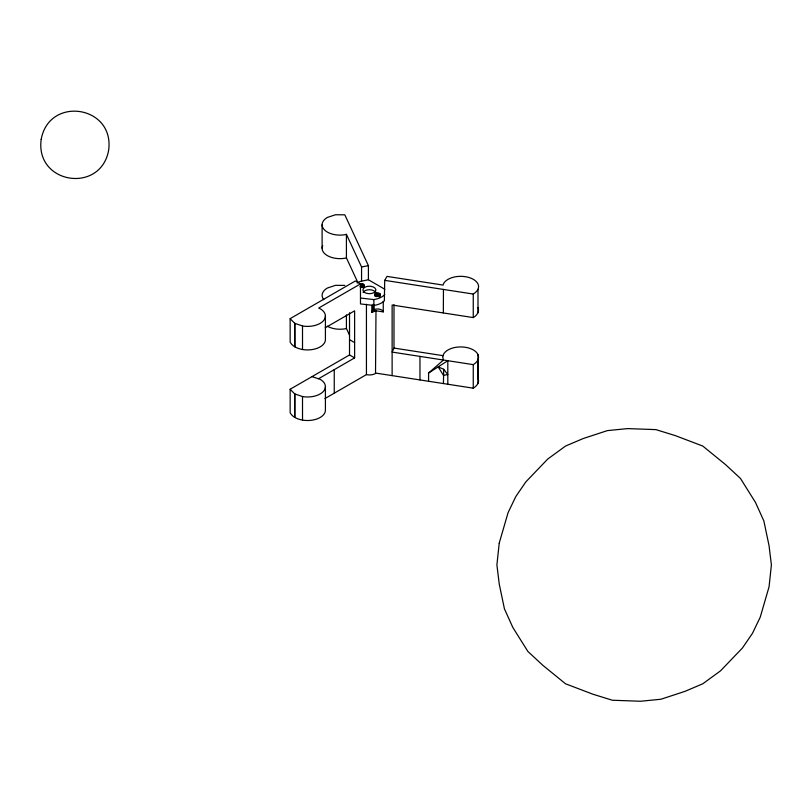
<?xml version="1.0" encoding="UTF-8"?>
<svg xmlns="http://www.w3.org/2000/svg" width="812" height="812" viewBox="0 0 812 812"><rect width="100%" height="100%" fill="white"/><g stroke="black" fill="none" stroke-linecap="round" stroke-linejoin="round"><path stroke-width="1.22" d="M443.687 369.267L447.808 374.525L443.443 375.327L438.196 366.872L443.687 369.267L443.443 383.558M324.901 398.59L366.435 374.606L367.166 374.779A8.648 4.994 0 0 0 375.52 373.49L375.997 310.773L371.825 312.376L372.282 310.945L374.159 309.605A5.765 3.329 0 0 1 382.929 311.108L383.254 311.889L372.972 310.306L373.073 304.327M384.705 280.353L473.254 294.045C475.883 292.421 478.471 290.036 478.613 286.717A17.925 10.353 0 0 0 463.094 276.425A17.925 10.353 0 0 0 443.393 283.956L443.129 285.083L387.03 276.405L384.705 280.353L384.37 300.826A17.296 9.988 0 0 1 373.875 305.474L360.477 303.921L360.477 283.916L355.382 280.982L290.148 318.649L290.148 342.177C292.624 346.775 297.943 348.652 302.785 349.566A17.925 10.353 0 0 0 325.419 339.629L325.419 316.091M392.125 375.621L392.125 305.028L473.254 317.583C476.745 315.695 479.801 311.635 478.014 307.575M393.993 304.723L393.993 348.074L392.125 352.093L473.254 364.639C476.766 362.771 479.851 358.742 478.014 354.631A17.925 10.353 0 0 0 460.759 346.927A17.925 10.353 0 0 0 443.393 354.55L442.763 357.229L443.443 360.031L428.584 373.033L428.584 381.264M375.997 373.124L473.254 388.177C475.944 386.563 478.369 384.127 478.613 380.848L478.014 378.169M477.994 312.864L477.994 289.336M477.963 383.548L477.984 359.96M364.091 285.499L362.558 286.727L359.939 286.727M374.982 293.903L374.697 294.918C375.773 296.827 379.326 296.827 380.392 294.918L379.59 293.477L376.24 293.173L374.982 293.903L374.982 296.248M384.705 294.472L384.37 294.939A17.296 9.988 0 0 1 373.875 299.587L360.477 298.034M428.584 373.033L447.808 360.701L447.808 384.238M360.477 283.916L318.659 308.063L320.222 308.763A17.925 10.353 0 0 1 322.973 321.258A17.925 10.353 0 0 1 302.785 326.038L294.736 323.318L290.158 318.69M325.196 327.825L354.621 310.834L354.621 357.889L318.669 378.666M325.419 386.685L325.419 410.212A17.925 10.353 0 0 1 302.785 420.159C297.943 419.256 292.614 417.398 290.148 412.77L290.148 389.242L349.525 354.956L354.621 357.889M384.837 289.255L368.404 279.764L360.751 281.307A17.296 9.988 0 0 0 357.168 282.891M361.563 281.104L361.563 266.986L346.419 234.343L344.603 234.78A17.925 10.353 0 0 1 324.475 229.908A17.925 10.353 0 0 1 327.409 217.423L335.457 214.764L344.806 214.804L368.404 265.646L368.404 279.764M346.419 234.343L346.419 257.881L344.603 258.307A17.925 10.353 0 0 1 322.74 245.579M346.419 314.843L346.419 328.464L344.603 328.901A17.925 10.353 0 0 1 327.307 326.18M361.563 266.986L368.404 265.646M359.939 283.764L363.817 284.484L364.091 287.336M311.981 376.646L320.222 379.356A17.925 10.353 0 0 1 322.973 391.851A17.925 10.353 0 0 1 302.785 396.632L294.736 393.911L290.158 389.283M393.993 348.074L443.129 355.676M344.806 285.388L335.508 285.347L327.409 288.016A17.925 10.353 0 0 0 323.755 299.699M349.525 339.66L354.621 342.603M443.352 312.843L443.443 289.437M346.419 328.464L349.536 335.173M346.419 257.881L358.001 282.84M478.055 354.793L478.055 378.331M473.254 294.045L473.254 317.583M473.254 364.639L473.254 388.177M419.966 356.407L419.966 379.935M383.254 301.303L383.254 311.889M380.117 293.903L380.117 296.248M379.59 293.477L379.59 297.009M378.859 293.173L378.859 296.705M377.996 293.01L377.996 296.542M377.093 293.01L377.093 296.542M376.24 293.173L376.24 296.705M375.509 293.477L375.509 295.832M374.159 304.906L374.159 309.605M373.875 299.587L373.875 305.474M371.825 305.312L371.825 312.376M366.435 304.246L366.435 374.606M363.817 284.484L363.817 286.839M363.279 284.068L363.279 287.6M362.558 283.764L362.558 287.286M361.695 283.601L361.695 287.133M360.792 283.601L360.792 287.133M349.525 312.782L349.525 354.956M334.25 369.663L334.25 393.191M322.11 224.731L322.11 248.259M302.511 325.967L302.521 349.505M302.511 396.56L302.521 420.098M294.807 323.359L294.807 346.886L294.736 323.318M294.807 393.952L294.807 417.48M294.736 393.911L294.736 417.439M363.137 292.513A6.486 3.745 0 0 1 366.161 290.239L367.724 289.864A6.486 3.745 0 0 1 375.662 292.513M41.189 139.359C35.017 184.06 100.668 194.129 108.635 150.291C114.807 105.601 49.156 95.532 41.189 139.359M499.238 543.066L496.903 564.929L499.238 584.082L504.445 608.898L512.839 627.463L527.851 651.417L542.751 665.241L565.528 683.785L592.983 694.24L612.4 700.238L640.648 701.253L660.927 699.244L685.013 691.347L702.776 683.785L720.538 670.834L742.462 647.966L752.511 633.258L760.225 617.201L769.065 586.782L771.4 564.929L769.065 545.765L763.859 520.949L755.464 502.395L740.453 478.43L725.552 464.616L702.776 446.062L675.32 435.618L655.903 429.619L627.646 428.604L607.376 430.614L583.29 438.51L565.528 446.062L547.765 459.024L525.841 481.881L515.793 496.589L508.079 512.646L499.238 543.066M375.662 290.919L375.022 291.823A6.486 3.745 0 0 1 364.821 292.594A6.486 3.745 0 0 1 366.161 286.707L367.724 286.332A6.486 3.745 0 0 1 375.662 290.919"/></g></svg>
